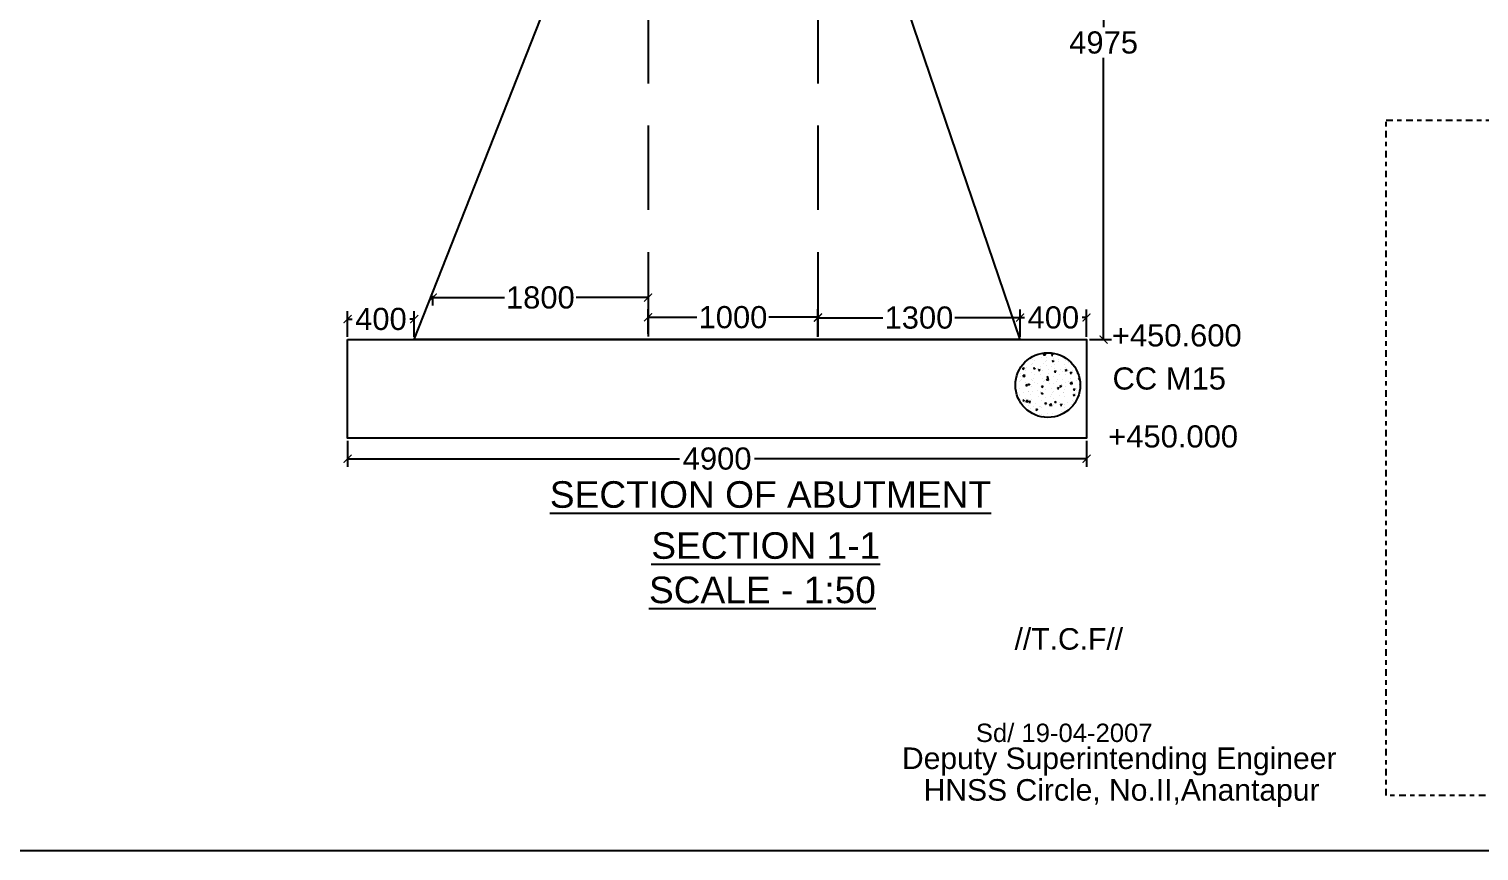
# Model space of a CAD drawing. Header units: inches. Extents: x 409 to 17534, y 400 to 10656.
# Drawn here: x 435.13 to 467.86, y 399.83 to 418.38 of the extents above; entities that cross this region are included whole.
import ezdxf

# ---------------------------------------------------------------- set-up
doc = ezdxf.new("R2010")
doc.units = ezdxf.units.IN
doc.header["$LTSCALE"] = 15
doc.header["$MEASUREMENT"] = 0
doc.linetypes.add('DASHDOT', pattern=[1, 0.5, -0.25, 0, -0.25])
doc.linetypes.add('HIDDEN', pattern=[9.525, 6.35, -3.175])
for name, color, linetype in [('DIMENSION', 255, 'Continuous'), ('DRAWING', 7, 'Continuous'), ('HATCH', 7, 'Continuous'), ('TEXT', 255, 'Continuous')]:
    doc.layers.add(name, color=color, linetype=linetype)
doc.styles.get("Standard").update_dxf_attribs({"font": 'arial.ttf'})
doc.dimstyles.new('dig', dxfattribs={"dimtxt": 0.1875, "dimasz": 0.18, "dimexe": 0.18, "dimexo": 0.0625, "dimgap": 0.09, "dimtad": 0, "dimtih": 1, "dimtoh": 1, "dimdec": 4, "dimzin": 0, "dimdsep": 46, "dimtxsty": 'Standard', "dimblk": 'ARCHTICK', "dimcen": 0.09, "dimadec": 0, "dimazin": 0, "dimtfac": 1, "dimtdec": 4, "dimtofl": 0, "dimtmove": 0, "dimatfit": 3, "dimldrblk": 'ARCHTICK', "dimfxl": 1, "dimtolj": 1, "dimtzin": 0, "dimarcsym": 0})

# ---------------------------------------------------------------- blocks, each defined once
blk = doc.blocks.new('_ArchTick')
at = {"color": 0, "linetype": 'ByBlock', "const_width": 0.15}
blk.add_lwpolyline([(-0.5, -0.5), (0.5, 0.5)], dxfattribs=at)
blk = doc.blocks.new('*D78')
at = {"layer": 'Defpoints', "color": 0, "ltscale": 0.02, "transparency": 16777216}
for p in [(442.319, 409.146), (459.004, 409.146), (459.004, 408.683)]:
    blk.add_point(p, dxfattribs=at)
at = {"layer": 'DIMENSION', "color": 0, "lineweight": -2, "ltscale": 0.02, "transparency": 16777216}
for p, q in [((442.319, 409.084), (442.319, 408.503)), ((459.004, 409.084), (459.004, 408.503)), ((442.319, 408.683), (449.816, 408.683)), ((459.004, 408.683), (451.507, 408.683))]:
    blk.add_line(p, q, dxfattribs=at)
at = {"layer": 'DIMENSION', "color": 0, "lineweight": -2, "ltscale": 0.02, "transparency": 16777216, "xscale": 0.18, "yscale": 0.18, "zscale": 0.18, "rotation": 180}
blk.add_blockref('_ArchTick', (442.319, 408.683), dxfattribs=at)
at = {"layer": 'DIMENSION', "color": 0, "lineweight": -2, "ltscale": 0.02, "transparency": 16777216, "xscale": 0.18, "yscale": 0.18, "zscale": 0.18}
blk.add_blockref('_ArchTick', (459.004, 408.683), dxfattribs=at)
at = {"layer": 'DIMENSION', "color": 0, "ltscale": 0.02, "transparency": 16777216, "insert": (450.662, 408.683), "char_height": 0.5, "attachment_point": 5}
blk.add_mtext('\\A1;4900', dxfattribs=at)
blk = doc.blocks.new('*D79')
at = {"layer": 'Defpoints', "color": 0, "ltscale": 0.02, "transparency": 16777216}
for p in [(443.825, 411.834), (442.319, 411.373), (443.825, 411.373)]:
    blk.add_point(p, dxfattribs=at)
at = {"layer": 'DIMENSION', "color": 0, "lineweight": -2, "ltscale": 0.02, "transparency": 16777216}
for p, q in [((442.319, 411.435), (442.319, 412.014)), ((443.825, 411.435), (443.825, 412.014)), ((442.319, 411.834), (442.42, 411.834)), ((443.825, 411.834), (443.724, 411.834))]:
    blk.add_line(p, q, dxfattribs=at)
at = {"layer": 'DIMENSION', "color": 0, "lineweight": -2, "ltscale": 0.02, "transparency": 16777216, "xscale": 0.18, "yscale": 0.18, "zscale": 0.18, "rotation": 180}
blk.add_blockref('_ArchTick', (442.319, 411.834), dxfattribs=at)
at = {"layer": 'DIMENSION', "color": 0, "lineweight": -2, "ltscale": 0.02, "transparency": 16777216, "xscale": 0.18, "yscale": 0.18, "zscale": 0.18}
blk.add_blockref('_ArchTick', (443.825, 411.834), dxfattribs=at)
at = {"layer": 'DIMENSION', "color": 0, "ltscale": 0.02, "transparency": 16777216, "insert": (443.072, 411.834), "char_height": 0.5, "attachment_point": 5}
blk.add_mtext('\\A1;400', dxfattribs=at)
blk = doc.blocks.new('*D80')
at = {"layer": 'Defpoints', "color": 0, "ltscale": 0.02, "transparency": 16777216}
for p in [(452.938, 411.874), (449.103, 411.435), (452.938, 411.373)]:
    blk.add_point(p, dxfattribs=at)
at = {"layer": 'DIMENSION', "color": 0, "lineweight": -2, "ltscale": 0.02, "transparency": 16777216}
for p, q in [((449.103, 411.498), (449.103, 412.054)), ((449.103, 411.874), (450.208, 411.874)), ((452.938, 411.874), (451.832, 411.874)), ((452.938, 411.435), (452.938, 412.054))]:
    blk.add_line(p, q, dxfattribs=at)
at = {"layer": 'DIMENSION', "color": 0, "lineweight": -2, "ltscale": 0.02, "transparency": 16777216, "xscale": 0.18, "yscale": 0.18, "zscale": 0.18, "rotation": 180}
blk.add_blockref('_ArchTick', (449.103, 411.874), dxfattribs=at)
at = {"layer": 'DIMENSION', "color": 0, "lineweight": -2, "ltscale": 0.02, "transparency": 16777216, "xscale": 0.18, "yscale": 0.18, "zscale": 0.18}
blk.add_blockref('_ArchTick', (452.938, 411.874), dxfattribs=at)
at = {"layer": 'DIMENSION', "color": 0, "ltscale": 0.02, "transparency": 16777216, "insert": (451.02, 411.874), "char_height": 0.5, "attachment_point": 5}
blk.add_mtext('\\A1;1000', dxfattribs=at)
blk = doc.blocks.new('*D76')
at = {"layer": 'Defpoints', "color": 0, "ltscale": 0.02, "transparency": 16777216}
for p in [(457.501, 411.865), (452.938, 411.373), (457.501, 411.373)]:
    blk.add_point(p, dxfattribs=at)
at = {"layer": 'DIMENSION', "color": 0, "lineweight": -2, "ltscale": 0.02, "transparency": 16777216}
for p, q in [((452.938, 411.435), (452.938, 412.045)), ((452.938, 411.865), (454.407, 411.865)), ((457.501, 411.865), (456.031, 411.865)), ((457.501, 411.435), (457.501, 412.045))]:
    blk.add_line(p, q, dxfattribs=at)
at = {"layer": 'DIMENSION', "color": 0, "lineweight": -2, "ltscale": 0.02, "transparency": 16777216, "xscale": 0.18, "yscale": 0.18, "zscale": 0.18, "rotation": 180}
blk.add_blockref('_ArchTick', (452.938, 411.865), dxfattribs=at)
at = {"layer": 'DIMENSION', "color": 0, "lineweight": -2, "ltscale": 0.02, "transparency": 16777216, "xscale": 0.18, "yscale": 0.18, "zscale": 0.18}
blk.add_blockref('_ArchTick', (457.501, 411.865), dxfattribs=at)
at = {"layer": 'DIMENSION', "color": 0, "ltscale": 0.02, "transparency": 16777216, "insert": (455.219, 411.865), "char_height": 0.5, "attachment_point": 5}
blk.add_mtext('\\A1;1300', dxfattribs=at)
blk = doc.blocks.new('*D81')
at = {"layer": 'Defpoints', "color": 0, "ltscale": 0.02, "transparency": 16777216}
for p in [(459.004, 411.868), (457.501, 411.435), (459.004, 411.373)]:
    blk.add_point(p, dxfattribs=at)
at = {"layer": 'DIMENSION', "color": 0, "lineweight": -2, "ltscale": 0.02, "transparency": 16777216}
for p, q in [((457.501, 411.498), (457.501, 412.048)), ((457.501, 411.868), (457.601, 411.868)), ((459.004, 411.868), (458.904, 411.868)), ((459.004, 411.435), (459.004, 412.048))]:
    blk.add_line(p, q, dxfattribs=at)
at = {"layer": 'DIMENSION', "color": 0, "lineweight": -2, "ltscale": 0.02, "transparency": 16777216, "xscale": 0.18, "yscale": 0.18, "zscale": 0.18, "rotation": 180}
blk.add_blockref('_ArchTick', (457.501, 411.868), dxfattribs=at)
at = {"layer": 'DIMENSION', "color": 0, "lineweight": -2, "ltscale": 0.02, "transparency": 16777216, "xscale": 0.18, "yscale": 0.18, "zscale": 0.18}
blk.add_blockref('_ArchTick', (459.004, 411.868), dxfattribs=at)
at = {"layer": 'DIMENSION', "color": 0, "ltscale": 0.02, "transparency": 16777216, "insert": (458.253, 411.868), "char_height": 0.5, "attachment_point": 5}
blk.add_mtext('\\A1;400', dxfattribs=at)
blk = doc.blocks.new('*D77')
at = {"layer": 'Defpoints', "color": 0, "ltscale": 0.02, "transparency": 16777216}
for p in [(459.004, 424.774), (459.388, 424.774), (459.004, 411.373)]:
    blk.add_point(p, dxfattribs=at)
at = {"layer": 'DIMENSION', "color": 0, "lineweight": -2, "ltscale": 0.02, "transparency": 16777216}
for p, q in [((459.067, 424.774), (459.568, 424.774)), ((459.388, 424.774), (459.388, 418.419)), ((459.388, 411.373), (459.388, 417.728)), ((459.067, 411.373), (459.568, 411.373))]:
    blk.add_line(p, q, dxfattribs=at)
at = {"layer": 'DIMENSION', "color": 0, "lineweight": -2, "ltscale": 0.02, "transparency": 16777216, "xscale": 0.18, "yscale": 0.18, "zscale": 0.18}
for p, rotation in [((459.388, 424.774), 90), ((459.388, 411.373), 270)]:
    blk.add_blockref('_ArchTick', p, dxfattribs=dict(at, rotation=rotation))
at = {"layer": 'DIMENSION', "color": 0, "ltscale": 0.02, "transparency": 16777216, "insert": (459.388, 418.073), "char_height": 0.5, "attachment_point": 5}
blk.add_mtext('\\A1;4975', dxfattribs=at)
blk = doc.blocks.new('*D85')
at = {"layer": 'Defpoints', "color": 0, "ltscale": 0.02, "transparency": 16777216}
for p in [(444.239, 412.424), (449.103, 412.424), (449.103, 412.319)]:
    blk.add_point(p, dxfattribs=at)
at = {"layer": 'DIMENSION', "color": 0, "lineweight": -2, "ltscale": 0.02, "transparency": 16777216}
for p, q in [((444.239, 412.361), (444.239, 412.139)), ((444.239, 412.319), (445.859, 412.319)), ((449.103, 412.319), (447.483, 412.319)), ((449.103, 412.361), (449.103, 412.139))]:
    blk.add_line(p, q, dxfattribs=at)
at = {"layer": 'DIMENSION', "color": 0, "lineweight": -2, "ltscale": 0.02, "transparency": 16777216, "xscale": 0.18, "yscale": 0.18, "zscale": 0.18, "rotation": 180}
blk.add_blockref('_ArchTick', (444.239, 412.319), dxfattribs=at)
at = {"layer": 'DIMENSION', "color": 0, "lineweight": -2, "ltscale": 0.02, "transparency": 16777216, "xscale": 0.18, "yscale": 0.18, "zscale": 0.18}
blk.add_blockref('_ArchTick', (449.103, 412.319), dxfattribs=at)
at = {"layer": 'DIMENSION', "color": 0, "ltscale": 0.02, "transparency": 16777216, "insert": (446.671, 412.319), "char_height": 0.5, "attachment_point": 5}
blk.add_mtext('\\A1;1800', dxfattribs=at)

msp = doc.modelspace()

# ---------------------------------------------------------------- linework, layer by layer
at = {"ltscale": 0.02}
msp.add_lwpolyline([(409.29096, 472.42941), (515.61234, 472.42941), (515.61234, 399.82977), (409.29096, 399.82977)], close=True, dxfattribs=at)
at = {"layer": 'DRAWING'}
for points in [[(449.10252, 424.77394), (452.93756, 424.77394), (457.50064, 411.37268), (443.82512, 411.37268)], [(442.3189, 411.37268), (459.00443, 411.37268), (459.00443, 409.14625), (442.3189, 409.14625)]]:
    msp.add_lwpolyline(points, close=True, dxfattribs=at)
at = {"layer": 'DRAWING', "linetype": 'HIDDEN', "ltscale": 0.02}
for points in [[(449.10252, 424.77394), (449.10252, 411.37268)], [(452.93756, 424.77394), (452.93756, 411.37268)]]:
    msp.add_lwpolyline(points, dxfattribs=at)
at = {"layer": 'HATCH', "linetype": 'Continuous', "ltscale": 0.02}
for p, q in [((457.77411, 410.97083), (457.77411, 410.97083)), ((457.78544, 410.92799), (457.78544, 410.92799)), ((457.8261, 410.90857), (457.8261, 410.90857)), ((457.98759, 410.96446), (457.98759, 410.96446)), ((458.02666, 411.00284), (458.02666, 411.00284)), ((458.03328, 411.03056), (458.07222, 411.07115)), ((458.03328, 411.03056), (458.07775, 411.02367)), ((458.07797, 411.0234), (458.07245, 411.07089)), ((458.08362, 410.87336), (458.08362, 410.87336)), ((458.09302, 410.89729), (458.09302, 410.89729)), ((458.10122, 410.96956), (458.10122, 410.96956)), ((458.2086, 411.02284), (458.23271, 411.05157)), ((458.2086, 411.02284), (458.23849, 411.02023)), ((458.22571, 410.88416), (458.26072, 410.89759)), ((458.22571, 410.88416), (458.25058, 410.86738)), ((458.22639, 410.98604), (458.22639, 410.98604)), ((458.23871, 411.01995), (458.23293, 411.05129)), ((458.2508, 410.8671), (458.26094, 410.89732)), ((458.2545, 410.95318), (458.2545, 410.95318)), ((458.28028, 410.87388), (458.28028, 410.87388)), ((458.28636, 411.04033), (458.28636, 411.04033)), ((458.35993, 410.88602), (458.35993, 410.88602)), ((458.37521, 410.92341), (458.37521, 410.92341)), ((458.41575, 411.01097), (458.41575, 411.01097)), ((458.52141, 410.9419), (458.52141, 410.9419)), ((458.53699, 410.90909), (458.53699, 410.90909)), ((458.62684, 410.87474), (458.62684, 410.87474)), ((457.50523, 410.60273), (457.50523, 410.60273)), ((457.56072, 410.7095), (457.58482, 410.73823)), ((457.56072, 410.7095), (457.59061, 410.70689)), ((457.56595, 410.5435), (457.60489, 410.58409)), ((457.56595, 410.5435), (457.61042, 410.53661)), ((457.59083, 410.70661), (457.58505, 410.73795)), ((457.61064, 410.53634), (457.60512, 410.58383)), ((457.62024, 410.66347), (457.62024, 410.66347)), ((457.6212, 410.72158), (457.6212, 410.72158)), ((457.65391, 410.73079), (457.65391, 410.73079)), ((457.76195, 410.63794), (457.76195, 410.63794)), ((457.76803, 410.80438), (457.76803, 410.80438)), ((457.79203, 410.8233), (457.79203, 410.8233)), ((457.8056, 410.72289), (457.84061, 410.73633)), ((457.8056, 410.72289), (457.83047, 410.70611)), ((457.83069, 410.70584), (457.84083, 410.73605)), ((457.83815, 410.57515), (457.83815, 410.57515)), ((457.88812, 410.7103), (457.88812, 410.7103)), ((457.91183, 410.71352), (457.91183, 410.71352)), ((457.91935, 410.67812), (457.94345, 410.70685)), ((457.91935, 410.67812), (457.94924, 410.67551)), ((457.94946, 410.67523), (457.94368, 410.70657)), ((457.96332, 410.59163), (457.96332, 410.59163)), ((457.96968, 410.77236), (457.96968, 410.77236)), ((458.0145, 410.66995), (458.0145, 410.66995)), ((458.02058, 410.83639), (458.02058, 410.83639)), ((458.09485, 410.78884), (458.09485, 410.78884)), ((458.10279, 410.53854), (458.10279, 410.53854)), ((458.10405, 410.52158), (458.13906, 410.53502)), ((458.12914, 410.50453), (458.13928, 410.53474)), ((458.15268, 410.61656), (458.15268, 410.61656)), ((458.15503, 410.69902), (458.15503, 410.69902)), ((458.20343, 410.76357), (458.20343, 410.76357)), ((458.26812, 410.54099), (458.26812, 410.54099)), ((458.2742, 410.70743), (458.2742, 410.70743)), ((458.27798, 410.64675), (458.30208, 410.67547)), ((458.27798, 410.64675), (458.30787, 410.64413)), ((458.28422, 410.81377), (458.28422, 410.81377)), ((458.30809, 410.64385), (458.30231, 410.67519)), ((458.39438, 410.5886), (458.39438, 410.5886)), ((458.42194, 410.68775), (458.42194, 410.68775)), ((458.46846, 410.65813), (458.46846, 410.65813)), ((458.49502, 410.81363), (458.49502, 410.81363)), ((458.52416, 410.68285), (458.55917, 410.69629)), ((458.52416, 410.68285), (458.54903, 410.66607)), ((458.52483, 410.57619), (458.52483, 410.57619)), ((458.53091, 410.74264), (458.53091, 410.74264)), ((458.54926, 410.66579), (458.55939, 410.69601)), ((458.59363, 410.67461), (458.59363, 410.67461)), ((458.59999, 410.85534), (458.59999, 410.85534)), ((458.63661, 410.61537), (458.66071, 410.6441)), ((458.63661, 410.61537), (458.6665, 410.61276)), ((458.66672, 410.61248), (458.66094, 410.64382)), ((458.68598, 410.63865), (458.68598, 410.63865)), ((458.68885, 410.67647), (458.68885, 410.67647)), ((458.77739, 410.6082), (458.77739, 410.6082)), ((457.42436, 410.21193), (457.42436, 410.21193)), ((457.49307, 410.26984), (457.49307, 410.26984)), ((457.49915, 410.43628), (457.49915, 410.43628)), ((457.5196, 410.43844), (457.5196, 410.43844)), ((457.52237, 410.53358), (457.52237, 410.53358)), ((457.52384, 410.46608), (457.52384, 410.46608)), ((457.62926, 410.39892), (457.62926, 410.39892)), ((457.6301, 410.3334), (457.6542, 410.36213)), ((457.6301, 410.3334), (457.65998, 410.33079)), ((457.6602, 410.33051), (457.65442, 410.36185)), ((457.68394, 410.36032), (457.71895, 410.37375)), ((457.68394, 410.36032), (457.70881, 410.34354)), ((457.70661, 410.37795), (457.70661, 410.37795)), ((457.70903, 410.34326), (457.71917, 410.37348)), ((457.74979, 410.30504), (457.74979, 410.30504)), ((457.75587, 410.47149), (457.75587, 410.47149)), ((457.79075, 410.4548), (457.79075, 410.4548)), ((457.8112, 410.48849), (457.8112, 410.48849)), ((457.83178, 410.39443), (457.83178, 410.39443)), ((457.88961, 410.22215), (457.88961, 410.22215)), ((457.89617, 410.38764), (457.89617, 410.38764)), ((457.98873, 410.30203), (458.01283, 410.33075)), ((457.98873, 410.30203), (458.01861, 410.29941)), ((458.00234, 410.33705), (458.00234, 410.33705)), ((458.00842, 410.5035), (458.00842, 410.5035)), ((458.01883, 410.29913), (458.01305, 410.33048)), ((458.02115, 410.41936), (458.02115, 410.41936)), ((458.05766, 410.44353), (458.05766, 410.44353)), ((458.08215, 410.24021), (458.08215, 410.24021)), ((458.09957, 410.46074), (458.13851, 410.50133)), ((458.09957, 410.46074), (458.14404, 410.45385)), ((458.10405, 410.52158), (458.12892, 410.5048)), ((458.14426, 410.45358), (458.13874, 410.50107)), ((458.16308, 410.37636), (458.16308, 410.37636)), ((458.20539, 410.26372), (458.20539, 410.26372)), ((458.25596, 410.20809), (458.25596, 410.20809)), ((458.26204, 410.37454), (458.26204, 410.37454)), ((458.32457, 410.43225), (458.32457, 410.43225)), ((458.33056, 410.2802), (458.33056, 410.2802)), ((458.33692, 410.46093), (458.33692, 410.46093)), ((458.34736, 410.27065), (458.37146, 410.29938)), ((458.34736, 410.27065), (458.37724, 410.26804)), ((458.37746, 410.26776), (458.37168, 410.2991)), ((458.37374, 410.29026), (458.37374, 410.29026)), ((458.40251, 410.32027), (458.43752, 410.33371)), ((458.40251, 410.32027), (458.42738, 410.3035)), ((458.4276, 410.30322), (458.43774, 410.33343)), ((458.43, 410.36509), (458.43, 410.36509)), ((458.46209, 410.47741), (458.46209, 410.47741)), ((458.51267, 410.2433), (458.51267, 410.2433)), ((458.51875, 410.40975), (458.51875, 410.40975)), ((458.51992, 410.30513), (458.51992, 410.30513)), ((458.59148, 410.42097), (458.59148, 410.42097)), ((458.63319, 410.37798), (458.67213, 410.41857)), ((458.63319, 410.37798), (458.67766, 410.37109)), ((458.65146, 410.50234), (458.65146, 410.50234)), ((458.66533, 410.34032), (458.66533, 410.34032)), ((458.67788, 410.37082), (458.67236, 410.41831)), ((458.69691, 410.35381), (458.69691, 410.35381)), ((458.70599, 410.23928), (458.73009, 410.268)), ((458.70599, 410.23928), (458.73587, 410.23666)), ((458.73609, 410.23638), (458.73031, 410.26772)), ((458.76523, 410.27531), (458.76523, 410.27531)), ((458.77131, 410.44176), (458.77131, 410.44176)), ((458.78514, 410.23053), (458.78514, 410.23053)), ((458.82262, 410.48154), (458.84549, 410.49032)), ((458.82262, 410.48154), (458.84749, 410.46476)), ((458.8357, 410.3467), (458.8357, 410.3467)), ((458.84771, 410.46448), (458.84941, 410.46954)), ((457.48699, 410.10339), (457.48699, 410.10339)), ((457.49896, 410.14011), (457.49896, 410.14011)), ((457.56228, 409.99774), (457.59729, 410.01118)), ((457.56228, 409.99774), (457.58715, 409.98096)), ((457.56871, 410.00001), (457.56871, 410.00001)), ((457.57508, 410.18074), (457.57508, 410.18074)), ((457.58738, 409.98069), (457.59751, 410.0109)), ((457.59391, 409.94515), (457.59391, 409.94515)), ((457.61877, 410.03032), (457.61877, 410.03032)), ((457.63224, 409.97368), (457.67118, 410.01427)), ((457.63224, 409.97368), (457.67671, 409.96679)), ((457.67693, 409.96652), (457.67141, 410.01401)), ((457.69127, 410.20065), (457.69127, 410.20065)), ((457.69947, 409.95731), (457.72358, 409.98603)), ((457.69947, 409.95731), (457.72936, 409.95469)), ((457.70025, 410.19722), (457.70025, 410.19722)), ((457.72958, 409.95441), (457.7238, 409.98576)), ((457.73763, 409.97215), (457.73763, 409.97215)), ((457.74371, 410.1386), (457.74371, 410.1386)), ((457.75808, 410.02494), (457.75808, 410.02494)), ((457.79055, 410.19016), (457.79055, 410.19016)), ((457.86082, 409.93387), (457.86082, 409.93387)), ((457.91036, 410.08038), (457.91036, 410.08038)), ((457.95818, 410.18937), (457.95818, 410.18937)), ((457.98239, 410.15901), (458.0174, 410.17244)), ((457.98239, 410.15901), (458.00727, 410.14223)), ((457.99018, 410.00416), (457.99018, 410.00416)), ((457.99626, 410.17061), (457.99626, 410.17061)), ((458.00749, 410.14195), (458.01763, 410.17217)), ((458.0581, 409.92593), (458.08221, 409.95466)), ((458.0581, 409.92593), (458.08799, 409.92332)), ((458.06749, 409.88579), (458.06749, 409.88579)), ((458.07385, 410.06652), (458.07385, 410.06652)), ((458.08821, 409.92304), (458.08243, 409.95438)), ((458.10132, 409.9054), (458.10132, 409.9054)), ((458.12773, 409.9226), (458.12773, 409.9226)), ((458.16586, 409.89093), (458.2048, 409.93151)), ((458.16586, 409.89093), (458.21033, 409.88403)), ((458.19902, 410.083), (458.19902, 410.083)), ((458.20195, 410.13043), (458.20195, 410.13043)), ((458.21055, 409.88376), (458.20503, 409.93125)), ((458.2251, 410.17809), (458.2251, 410.17809)), ((458.24988, 410.04165), (458.24988, 410.04165)), ((458.25685, 409.91072), (458.25685, 409.91072)), ((458.28085, 409.9577), (458.31586, 409.97114)), ((458.28085, 409.9577), (458.30572, 409.94092)), ((458.30594, 409.94064), (458.31608, 409.97086)), ((458.38839, 410.10793), (458.38839, 410.10793)), ((458.39291, 409.95545), (458.39291, 409.95545)), ((458.39464, 409.91132), (458.39464, 409.91132)), ((458.41673, 409.89456), (458.44084, 409.92328)), ((458.41673, 409.89456), (458.44662, 409.89194)), ((458.44684, 409.89166), (458.44106, 409.923)), ((458.49201, 410.16682), (458.49201, 410.16682)), ((458.49355, 410.18048), (458.49355, 410.18048)), ((458.50051, 409.91041), (458.50051, 409.91041)), ((458.50659, 410.07685), (458.50659, 410.07685)), ((458.57263, 409.95229), (458.57263, 409.95229)), ((458.66155, 409.90004), (458.66155, 409.90004)), ((458.6845, 410.0055), (458.6845, 410.0055)), ((458.6978, 409.96877), (458.6978, 409.96877)), ((458.70096, 410.11896), (458.73597, 410.1324)), ((458.70096, 410.11896), (458.72583, 410.10219)), ((458.70416, 410.1495), (458.70416, 410.1495)), ((458.72605, 410.10191), (458.73619, 410.13212)), ((458.75892, 410.15554), (458.75892, 410.15554)), ((458.75915, 410.10886), (458.75915, 410.10886)), ((458.82933, 410.16598), (458.82933, 410.16598)), ((457.62654, 409.82774), (457.62654, 409.82774)), ((457.69933, 409.87799), (457.69933, 409.87799)), ((457.73155, 409.8057), (457.73155, 409.8057)), ((457.80972, 409.85535), (457.80972, 409.85535)), ((457.86074, 409.79643), (457.89575, 409.80987)), ((457.86074, 409.79643), (457.88561, 409.77965)), ((457.88583, 409.77938), (457.89597, 409.80959)), ((457.93595, 409.68858), (457.93595, 409.68858)), ((457.94232, 409.86931), (457.94232, 409.86931)), ((457.96624, 409.86671), (457.96624, 409.86671)), ((457.97802, 409.67126), (457.97802, 409.67126)), ((457.9841, 409.83771), (457.9841, 409.83771)), ((458.02825, 409.66844), (458.02825, 409.66844)), ((458.12532, 409.71351), (458.12532, 409.71351)), ((458.23315, 409.85543), (458.23315, 409.85543)), ((458.23772, 409.70875), (458.23772, 409.70875)), ((458.2438, 409.8752), (458.2438, 409.8752)), ((458.29516, 409.65716), (458.29516, 409.65716)), ((458.37226, 409.65712), (458.37226, 409.65712)), ((458.44109, 409.75509), (458.44109, 409.75509)), ((458.49443, 409.74396), (458.49443, 409.74396)), ((458.50006, 409.84416), (458.50006, 409.84416)), ((458.56626, 409.77157), (458.56626, 409.77157))]:
    msp.add_line(p, q, dxfattribs=at)
at = {"layer": 'HATCH', "ltscale": 0.02}
msp.add_circle((458.12905, 410.34433), 0.73116, dxfattribs=at)
at = {"layer": 'TEXT', "linetype": 'DASHDOT', "ltscale": 0.02}
msp.add_lwpolyline([(465.76722, 416.32246), (490.95834, 416.32246), (490.95834, 401.08287), (465.76722, 401.08287)], close=True, dxfattribs=at)

# ---------------------------------------------------------------- texts
at = {"layer": 'DIMENSION', "ltscale": 0.02}
for s, p in [('%%USECTION OF ABUTMENT', (446.88489, 407.57491)), ('%%USECTION 1-1', (449.17573, 406.42353)), ('%%USCALE - 1:50', (449.12365, 405.42252))]:
    msp.add_text(s, height=0.6, dxfattribs=at).set_placement(p)
at = {"layer": 'TEXT'}
for s, height, p in [('//T.C.F//', 0.485887, (457.37764, 404.37259)), ('Sd/ 19-04-2007', 0.4143481, (456.50409, 402.28923)), ('Deputy Superintending Engineer', 0.4858874, (454.83563, 401.67987)), ('HNSS Circle, No.II,Anantapur', 0.4858874, (455.32475, 400.96559))]:
    msp.add_text(s, height=height, dxfattribs=at).set_placement(p)
at = {"layer": 'TEXT', "char_height": 0.5, "width": 2.9043861, "attachment_point": 1}
for s, insert in [('+450.600', (459.57354, 411.71588)), ('CC M15', (459.58974, 410.74313)), ('+450.000', (459.4915, 409.43577))]:
    msp.add_mtext(s, dxfattribs=dict(at, insert=insert))

# ---------------------------------------------------------------- dimensions: what is measured, and where the dimension line sits
at = {"layer": 'DIMENSION', "ltscale": 0.02}
dim = msp.add_linear_dim(base=(459.38765, 424.77394), p1=(459.00443, 411.37268), p2=(459.00443, 424.77394), angle=90, text='4975', dimstyle='dig', override={"dimtxt": 0.5}, dxfattribs=at)
dim.commit()
dim.dimension.update_dxf_attribs({"geometry": '*D77', "text_midpoint": (459.38765, 418.07331)})
for base, p1, p2, text, picture, middle in [((449.10252, 412.31906), (444.239, 412.42366), (449.10252, 412.42366), '1800', '*D85', (446.67076, 412.31906)), ((452.93756, 411.87413), (449.10252, 411.43518), (452.93756, 411.37268), '1000', '*D80', (451.02004, 411.87413)), ((457.50064, 411.86538), (452.93756, 411.37268), (457.50064, 411.37268), '1300', '*D76', (455.2191, 411.86538)), ((459.00443, 411.8676), (457.50064, 411.43518), (459.00443, 411.37268), '400', '*D81', (458.25253, 411.8676)), ((443.82512, 411.83448), (442.3189, 411.37268), (443.82512, 411.37268), '400', '*D79', (443.07201, 411.83448)), ((459.00443, 408.68302), (442.3189, 409.14625), (459.00443, 409.14625), '4900', '*D78', (450.66166, 408.68302))]:
    dim = msp.add_linear_dim(base=base, p1=p1, p2=p2, text=text, dimstyle='dig', override={"dimtxt": 0.5}, dxfattribs=at)
    dim.commit()
    dim.dimension.update_dxf_attribs({"geometry": picture, "text_midpoint": middle})

doc.saveas('drawing.dxf')
